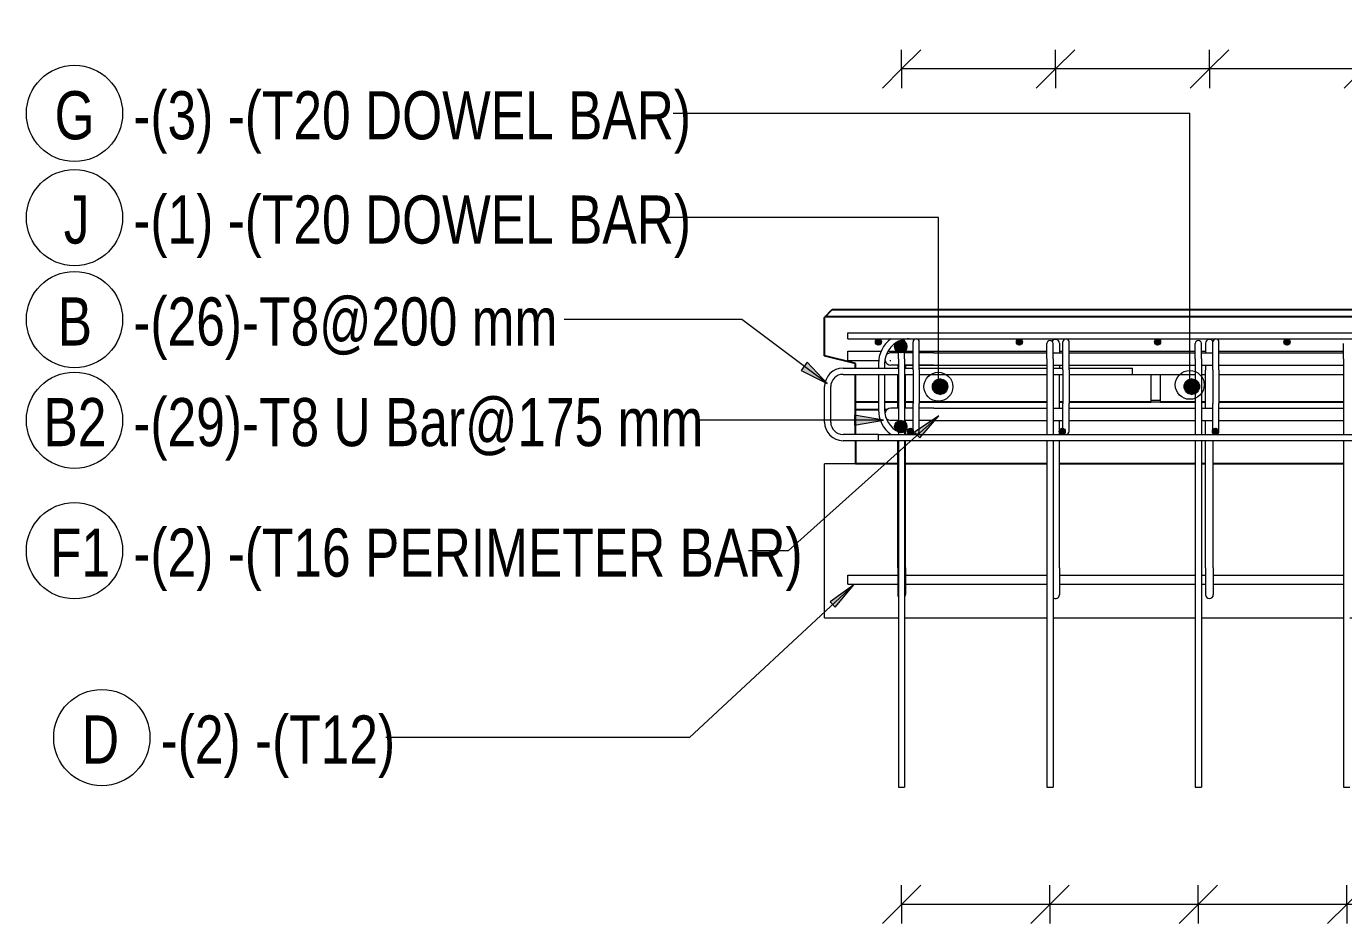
# Model space of a CAD drawing. Header units: millimetres. Extents: x 15401 to 36280, y -2060 to 13564.
# Drawn here: x 27872 to 29583, y 12317 to 13482 of the extents above; entities that cross this region are included whole.
import ezdxf

# ---------------------------------------------------------------- set-up
doc = ezdxf.new("R2010")
doc.units = ezdxf.units.MM
for name, color, linetype, lineweight in [('A-ANNO-DIMS', 211, 'Continuous', 9), ('A-ANNO-DIMS-25', 211, 'Continuous', 9), ('A-GENM', 13, 'Continuous', 18), ('A-WALL', 113, 'Continuous', 25), ('S-BEAM', 12, 'Continuous', 18), ('S-RBAR', 171, 'Continuous', 18), ('S-RBAR-IDEN', 171, 'Continuous', 9)]:
    doc.layers.add(name, color=color, linetype=linetype, lineweight=lineweight)
doc.styles.add('Arial_2', font='arial.ttf', dxfattribs={"height": 59.53125})
doc.styles.add('Nirmala UI Semilight', font='NirmalaS.ttf', dxfattribs={"width": 0.8, "height": 100})
doc.styles.add('Nirmala UI Semilight_1', font='NirmalaS.ttf', dxfattribs={"width": 0.8, "height": 62.5})
doc.dimstyles.new('Arrow_Filled_-_2_5_NI_UI_2', dxfattribs={"dimscale": 304.8, "dimtxt": 65.460247, "dimasz": 0.164042, "dimexe": 0.082021, "dimexo": 0.0625, "dimgap": 0.082021, "dimtad": 1, "dimdec": 4, "dimzin": 0, "dimdsep": 46, "dimtxsty": 'Nirmala UI Semilight', "dimblk1": 'OBLIQUE', "dimblk2": 'OBLIQUE', "dimsah": 1, "dimcen": 0.09, "dimazin": 0, "dimtfac": 1, "dimtdec": 4, "dimtix": 1, "dimtmove": 0, "dimatfit": 3, "dimfxl": 0.082021, "dimfxlon": 1, "dimtvp": 1, "dimtolj": 1, "dimtzin": 0, "dimarcsym": 2})
doc.dimstyles.new('Arrow_Filled_-_2_5_NI_UI_3', dxfattribs={"dimscale": 304.8, "dimtxt": 65.460247, "dimasz": 0.164042, "dimexe": 0.082021, "dimexo": 0.0625, "dimgap": 0.082021, "dimtad": 1, "dimdec": 4, "dimzin": 0, "dimdsep": 46, "dimtxsty": 'Arial_2', "dimblk1": 'OBLIQUE', "dimblk2": 'OBLIQUE', "dimsah": 1, "dimcen": 0.09, "dimazin": 0, "dimtfac": 1, "dimtdec": 4, "dimtix": 1, "dimtmove": 0, "dimatfit": 3, "dimfxl": 0.082021, "dimfxlon": 1, "dimtvp": 1, "dimtolj": 1, "dimtzin": 0, "dimarcsym": 2})

# ---------------------------------------------------------------- blocks, each defined once
blk = doc.blocks.new('M_Rectangular Corbel - M_Rectangular Corbel-1451328-Elevation Top 1')
at = {"layer": 'S-BEAM'}
for p, q in [((18310.1, 12713.8), (18310.1, 12913.8)), ((18350.1, 12913.8), (18310.1, 12913.8)), ((20244.6, 12913.8), (20244.6, 12713.8)), ((18310.1, 12713.8), (18406.1, 12713.8)), ((18414.1, 12713.8), (18598.8, 12713.8)), ((18606.8, 12713.8), (18791.5, 12713.8)), ((18799.5, 12713.8), (18984.2, 12713.8)), ((18992.2, 12713.8), (19177, 12713.8)), ((19185, 12713.8), (19369.7, 12713.8)), ((19377.7, 12713.8), (19562.4, 12713.8)), ((19570.4, 12713.8), (19755.1, 12713.8)), ((19763.1, 12713.8), (19947.8, 12713.8)), ((19955.8, 12713.8), (20140.6, 12713.8)), ((20148.6, 12713.8), (20244.6, 12713.8))]:
    blk.add_line(p, q, dxfattribs=at)
blk = doc.blocks.new('RR spread anchor face based - RR-SA-4_0-180-1726831-Elevation Top 1')
at = {"layer": 'A-GENM'}
for p, q in [((18734.1, 12996.3), (18734.1, 13029.5)), ((18746.1, 13029.5), (18746.1, 12996.3)), ((18734.1, 12993.8), (18734.1, 12996.3)), ((18734.1, 12996.3), (18746.1, 12996.3)), ((18746.1, 12993.8), (18734.1, 12993.8)), ((18746.1, 12996.3), (18746.1, 12993.8))]:
    blk.add_line(p, q, dxfattribs=at)
blk = doc.blocks.new('DIMBLOCK153-Elevation Top 1')
at = {"layer": 'A-ANNO-DIMS-25'}
for p, q in [((29586.5, 12341.7), (29611.5, 12366.7)), ((29586.5, 12341.7), (29586.5, 12366.7)), ((29779.3, 12341.7), (29804.3, 12366.7)), ((29779.3, 12341.7), (29779.3, 12366.7)), ((29586.5, 12341.7), (29561.5, 12316.7)), ((29779.3, 12341.7), (29586.5, 12341.7)), ((29586.5, 12341.7), (29586.5, 12316.7)), ((29779.3, 12341.7), (29754.3, 12316.7)), ((29779.3, 12341.7), (29779.3, 12316.7))]:
    blk.add_line(p, q, dxfattribs=at)
blk = doc.blocks.new('_Oblique')
at = {"color": 0, "linetype": 'ByBlock', "lineweight": -2}
blk.add_line((-0.5, -0.5), (0.5, 0.5), dxfattribs=at)
blk = doc.blocks.new('DIMBLOCK154-Elevation Top 1')
at = {"layer": 'A-ANNO-DIMS-25'}
for p, q in [((29393.8, 12341.7), (29418.8, 12366.7)), ((29393.8, 12341.7), (29393.8, 12366.7)), ((29586.5, 12341.7), (29611.5, 12366.7)), ((29586.5, 12341.7), (29586.5, 12366.7)), ((29393.8, 12341.7), (29368.8, 12316.7)), ((29586.5, 12341.7), (29393.8, 12341.7)), ((29393.8, 12341.7), (29393.8, 12316.7)), ((29586.5, 12341.7), (29561.5, 12316.7)), ((29586.5, 12341.7), (29586.5, 12316.7))]:
    blk.add_line(p, q, dxfattribs=at)
blk = doc.blocks.new('DIMBLOCK155-Elevation Top 1')
at = {"layer": 'A-ANNO-DIMS-25'}
for p, q in [((29201.1, 12341.7), (29226.1, 12366.7)), ((29201.1, 12341.7), (29201.1, 12366.7)), ((29393.8, 12341.7), (29418.8, 12366.7)), ((29393.8, 12341.7), (29393.8, 12366.7)), ((29201.1, 12341.7), (29176.1, 12316.7)), ((29393.8, 12341.7), (29201.1, 12341.7)), ((29201.1, 12341.7), (29201.1, 12316.7)), ((29393.8, 12341.7), (29368.8, 12316.7)), ((29393.8, 12341.7), (29393.8, 12316.7))]:
    blk.add_line(p, q, dxfattribs=at)
blk = doc.blocks.new('DIMBLOCK156-Elevation Top 1')
at = {"layer": 'A-ANNO-DIMS-25'}
for p, q in [((29008.4, 12341.7), (29033.4, 12366.7)), ((29008.4, 12341.7), (29008.4, 12366.7)), ((29201.1, 12341.7), (29226.1, 12366.7)), ((29201.1, 12341.7), (29201.1, 12366.7)), ((29008.4, 12341.7), (28983.4, 12316.7)), ((29201.1, 12341.7), (29008.4, 12341.7)), ((29008.4, 12341.7), (29008.4, 12316.7)), ((29201.1, 12341.7), (29176.1, 12316.7)), ((29201.1, 12341.7), (29201.1, 12316.7))]:
    blk.add_line(p, q, dxfattribs=at)
blk = doc.blocks.new('DIMBLOCK157-Elevation Top 1')
at = {"layer": 'A-ANNO-DIMS-25'}
for p, q in [((29008.4, 12341.7), (29033.4, 12366.7)), ((29008.4, 12341.7), (29008.4, 12366.7)), ((29201.1, 12341.7), (29226.1, 12366.7)), ((29201.1, 12341.7), (29201.1, 12366.7)), ((29393.8, 12341.7), (29418.8, 12366.7)), ((29393.8, 12341.7), (29393.8, 12366.7)), ((29586.5, 12341.7), (29611.5, 12366.7)), ((29586.5, 12341.7), (29586.5, 12366.7)), ((29779.3, 12341.7), (29804.3, 12366.7)), ((29779.3, 12341.7), (29779.3, 12366.7)), ((29972, 12341.7), (29997, 12366.7)), ((29972, 12341.7), (29972, 12366.7)), ((30164.7, 12341.7), (30189.7, 12366.7)), ((30164.7, 12341.7), (30164.7, 12366.7)), ((30357.4, 12341.7), (30382.4, 12366.7)), ((30357.4, 12341.7), (30357.4, 12366.7)), ((30550.2, 12341.7), (30575.2, 12366.7)), ((30550.2, 12341.7), (30550.2, 12366.7)), ((30742.9, 12341.7), (30767.9, 12366.7)), ((30742.9, 12341.7), (30742.9, 12366.7)), ((29008.4, 12341.7), (28983.4, 12316.7)), ((30742.9, 12341.7), (29008.4, 12341.7)), ((29201.1, 12341.7), (29008.4, 12341.7)), ((29008.4, 12341.7), (29008.4, 12316.7)), ((29201.1, 12341.7), (29176.1, 12316.7)), ((29393.8, 12341.7), (29201.1, 12341.7)), ((29201.1, 12341.7), (29201.1, 12316.7)), ((29393.8, 12341.7), (29368.8, 12316.7)), ((29586.5, 12341.7), (29393.8, 12341.7)), ((29393.8, 12341.7), (29393.8, 12316.7)), ((29586.5, 12341.7), (29561.5, 12316.7)), ((29779.3, 12341.7), (29586.5, 12341.7)), ((29586.5, 12341.7), (29586.5, 12316.7)), ((29779.3, 12341.7), (29754.3, 12316.7)), ((29972, 12341.7), (29779.3, 12341.7)), ((29779.3, 12341.7), (29779.3, 12316.7)), ((29972, 12341.7), (29947, 12316.7)), ((30164.7, 12341.7), (29972, 12341.7)), ((29972, 12341.7), (29972, 12316.7)), ((30164.7, 12341.7), (30139.7, 12316.7)), ((30357.4, 12341.7), (30164.7, 12341.7)), ((30164.7, 12341.7), (30164.7, 12316.7)), ((30357.4, 12341.7), (30332.4, 12316.7)), ((30550.2, 12341.7), (30357.4, 12341.7)), ((30357.4, 12341.7), (30357.4, 12316.7)), ((30550.2, 12341.7), (30525.2, 12316.7)), ((30742.9, 12341.7), (30550.2, 12341.7)), ((30550.2, 12341.7), (30550.2, 12316.7)), ((30742.9, 12341.7), (30717.9, 12316.7)), ((30742.9, 12341.7), (30742.9, 12316.7))]:
    blk.add_line(p, q, dxfattribs=at)
blk = doc.blocks.new('_None')
blk = doc.blocks.new('DIMBLOCK164-Elevation Top 1')
at = {"layer": 'A-ANNO-DIMS-25'}
for p, q in [((29408.3, 13426.2), (29433.3, 13451.2)), ((29408.3, 13426.2), (29408.3, 13451.2)), ((29608.2, 13426.2), (29633.2, 13451.2)), ((29608.2, 13426.2), (29608.2, 13451.2)), ((29408.3, 13426.2), (29383.3, 13401.2)), ((29608.2, 13426.2), (29408.3, 13426.2)), ((29408.3, 13426.2), (29408.3, 13401.2)), ((29608.2, 13426.2), (29583.2, 13401.2)), ((29608.2, 13426.2), (29608.2, 13401.2))]:
    blk.add_line(p, q, dxfattribs=at)
blk = doc.blocks.new('DIMBLOCK165-Elevation Top 1')
at = {"layer": 'A-ANNO-DIMS-25'}
for p, q in [((29208.3, 13426.2), (29233.3, 13451.2)), ((29208.3, 13426.2), (29208.3, 13451.2)), ((29408.3, 13426.2), (29433.3, 13451.2)), ((29408.3, 13426.2), (29408.3, 13451.2)), ((29208.3, 13426.2), (29183.3, 13401.2)), ((29408.3, 13426.2), (29208.3, 13426.2)), ((29208.3, 13426.2), (29208.3, 13401.2)), ((29408.3, 13426.2), (29383.3, 13401.2)), ((29408.3, 13426.2), (29408.3, 13401.2))]:
    blk.add_line(p, q, dxfattribs=at)
blk = doc.blocks.new('DIMBLOCK166-Elevation Top 1')
at = {"layer": 'A-ANNO-DIMS-25'}
for p, q in [((29008.4, 13426.2), (29033.4, 13451.2)), ((29008.4, 13426.2), (29008.4, 13451.2)), ((29208.3, 13426.2), (29233.3, 13451.2)), ((29208.3, 13426.2), (29208.3, 13451.2)), ((29008.4, 13426.2), (28983.4, 13401.2)), ((29208.3, 13426.2), (29008.4, 13426.2)), ((29008.4, 13426.2), (29008.4, 13401.2)), ((29208.3, 13426.2), (29183.3, 13401.2)), ((29208.3, 13426.2), (29208.3, 13401.2))]:
    blk.add_line(p, q, dxfattribs=at)
blk = doc.blocks.new('DIMBLOCK167-Elevation Top 1')
at = {"layer": 'A-ANNO-DIMS-25'}
for p, q in [((29008.4, 13426.2), (29033.4, 13451.2)), ((29008.4, 13426.2), (29008.4, 13451.2)), ((29208.3, 13426.2), (29233.3, 13451.2)), ((29208.3, 13426.2), (29208.3, 13451.2)), ((29408.3, 13426.2), (29433.3, 13451.2)), ((29408.3, 13426.2), (29408.3, 13451.2)), ((29608.2, 13426.2), (29633.2, 13451.2)), ((29608.2, 13426.2), (29608.2, 13451.2)), ((29808.2, 13426.2), (29833.2, 13451.2)), ((29808.2, 13426.2), (29808.2, 13451.2)), ((30008.1, 13426.2), (30033.1, 13451.2)), ((30008.1, 13426.2), (30008.1, 13451.2)), ((30208, 13426.2), (30233, 13451.2)), ((30208, 13426.2), (30208, 13451.2)), ((30408, 13426.2), (30433, 13451.2)), ((30408, 13426.2), (30408, 13451.2)), ((30607.9, 13426.2), (30632.9, 13451.2)), ((30607.9, 13426.2), (30607.9, 13451.2)), ((30807.9, 13426.2), (30832.9, 13451.2)), ((30807.9, 13426.2), (30807.9, 13451.2)), ((29008.4, 13426.2), (28983.4, 13401.2)), ((30807.9, 13426.2), (29008.4, 13426.2)), ((29208.3, 13426.2), (29008.4, 13426.2)), ((29008.4, 13426.2), (29008.4, 13401.2)), ((29208.3, 13426.2), (29183.3, 13401.2)), ((29408.3, 13426.2), (29208.3, 13426.2)), ((29208.3, 13426.2), (29208.3, 13401.2)), ((29408.3, 13426.2), (29383.3, 13401.2)), ((29608.2, 13426.2), (29408.3, 13426.2)), ((29408.3, 13426.2), (29408.3, 13401.2)), ((29608.2, 13426.2), (29583.2, 13401.2)), ((29808.2, 13426.2), (29608.2, 13426.2)), ((29608.2, 13426.2), (29608.2, 13401.2)), ((29808.2, 13426.2), (29783.2, 13401.2)), ((30008.1, 13426.2), (29808.2, 13426.2)), ((29808.2, 13426.2), (29808.2, 13401.2)), ((30008.1, 13426.2), (29983.1, 13401.2)), ((30208, 13426.2), (30008.1, 13426.2)), ((30008.1, 13426.2), (30008.1, 13401.2)), ((30208, 13426.2), (30183, 13401.2)), ((30408, 13426.2), (30208, 13426.2)), ((30208, 13426.2), (30208, 13401.2)), ((30408, 13426.2), (30383, 13401.2)), ((30607.9, 13426.2), (30408, 13426.2)), ((30408, 13426.2), (30408, 13401.2)), ((30607.9, 13426.2), (30582.9, 13401.2)), ((30807.9, 13426.2), (30607.9, 13426.2)), ((30607.9, 13426.2), (30607.9, 13401.2)), ((30807.9, 13426.2), (30782.9, 13401.2)), ((30807.9, 13426.2), (30807.9, 13401.2))]:
    blk.add_line(p, q, dxfattribs=at)
blk = doc.blocks.new('M_Rebar Tag_rfa MARK - ARROW-794226-Elevation Top 1')
at = {"layer": 'S-RBAR-IDEN'}
blk.add_circle((20403.3, 12341.7), 62.5, dxfattribs=at)
blk = doc.blocks.new('M_Rebar Tag_rfa Dimension - ARROW-793927-Elevation Top 1')
at = {"layer": 'S-RBAR-IDEN'}
blk.add_circle((17335.9, 12970.2), 62.5, dxfattribs=at)
blk = doc.blocks.new('M_Rebar Tag_rfa MARK - DOT 1_5-794230-Elevation Top 1')
at = {"layer": 'S-RBAR-IDEN'}
blk.add_circle((17335.9, 13233.2), 62.5, dxfattribs=at)

msp = doc.modelspace()

# ---------------------------------------------------------------- hatches: boundary and pattern name
at = {"layer": 'S-RBAR'}
h = msp.add_hatch(color=256, dxfattribs=at)
edge = h.paths.add_edge_path()
edge.add_arc((28978.37859, 13071.80383), 4, 0, 360)
for points in [[(28977.14252, 13067.9996), (28981.61466, 13069.45269), (28981.61466, 13074.15497), (28977.14252, 13075.60806), (28974.37859, 13071.80383)], [(29010.85385, 13058.59608), (29015.1822, 13064.02366), (29013.63743, 13070.79175), (29007.38278, 13073.80383), (29001.12813, 13070.79175), (28999.58335, 13064.02366), (29003.91171, 13058.59608)], [(29160.26374, 13067.9996), (29164.73588, 13069.45269), (29164.73588, 13074.15497), (29160.26374, 13075.60806), (29157.49981, 13071.80383)], [(29339.63496, 13067.9996), (29344.1071, 13069.45269), (29344.1071, 13074.15497), (29339.63496, 13075.60806), (29336.87103, 13071.80383)], [(29507.75618, 13067.9996), (29512.22832, 13069.45269), (29512.22832, 13074.15497), (29507.75618, 13075.60806), (29504.99225, 13071.80383)], [(29058.37655, 13003.80383), (29065.44761, 13006.73276), (29068.37655, 13013.80383), (29065.44761, 13020.8749), (29058.37655, 13023.80383), (29051.30548, 13020.8749), (29048.37655, 13013.80383), (29051.30548, 13006.73276)], [(29385.37655, 13003.80383), (29392.44761, 13006.73276), (29395.37655, 13013.80383), (29392.44761, 13020.8749), (29385.37655, 13023.80383), (29378.30548, 13020.8749), (29375.37655, 13013.80383), (29378.30548, 13006.73276)], [(29003.91171, 12954.84596), (29010.85385, 12954.84596), (29015.1822, 12960.27354), (29013.63743, 12967.04163), (29007.38278, 12970.05371), (29001.12813, 12967.04163), (28999.58335, 12960.27354), (29002.67648, 12956.39488)], [(29020.86646, 12951.9996), (29023.63039, 12955.80383), (29020.86646, 12959.60806), (29016.39432, 12958.15497), (29016.39432, 12953.45269)], [(29218.2814, 12951.9996), (29221.04533, 12955.80383), (29218.2814, 12959.60806), (29213.80927, 12958.15497), (29213.80927, 12953.45269)], [(29417.25885, 12951.9996), (29420.02278, 12955.80383), (29417.25885, 12959.60806), (29412.78671, 12958.15497), (29412.78671, 12953.45269)]]:
    msp.add_hatch(color=256, dxfattribs=at).paths.add_polyline_path(points)
h = msp.add_hatch(color=256, dxfattribs=at)
edge = h.paths.add_edge_path()
edge.add_arc((29007.38278, 13065.80383), 8, 0, 360)
h = msp.add_hatch(color=256, dxfattribs=at)
edge = h.paths.add_edge_path()
edge.add_arc((29161.49981, 13071.80383), 4, 0, 360)
h = msp.add_hatch(color=256, dxfattribs=at)
edge = h.paths.add_edge_path()
edge.add_arc((29340.87103, 13071.80383), 4, 0, 360)
h = msp.add_hatch(color=256, dxfattribs=at)
edge = h.paths.add_edge_path()
edge.add_arc((29508.99225, 13071.80383), 4, 0, 360)
h = msp.add_hatch(color=256, dxfattribs=at)
edge = h.paths.add_edge_path()
edge.add_arc((29058.37655, 13013.80383), 10, 0, 360)
h = msp.add_hatch(color=256, dxfattribs=at)
edge = h.paths.add_edge_path()
edge.add_arc((29385.37655, 13013.80383), 10, 0, 360)
h = msp.add_hatch(color=256, dxfattribs=at)
edge = h.paths.add_edge_path()
edge.add_arc((29007.38278, 12962.05371), 8, 0, 360)
h = msp.add_hatch(color=256, dxfattribs=at)
edge = h.paths.add_edge_path()
edge.add_arc((29019.63039, 12955.80383), 4, 0, 360)
h = msp.add_hatch(color=256, dxfattribs=at)
edge = h.paths.add_edge_path()
edge.add_arc((29217.04533, 12955.80383), 4, 0, 360)
h = msp.add_hatch(color=256, dxfattribs=at)
edge = h.paths.add_edge_path()
edge.add_arc((29416.02278, 12955.80383), 4, 0, 360)
at = {"layer": 'S-RBAR-IDEN'}
for points in [[(28911.85719, 13017.74007), (28885.83601, 13045.54061), (28877.89693, 13034.96426)], [(28984.77297, 12970.23394), (28947.27297, 12976.8462), (28947.27297, 12963.62168)], [(29056.57723, 12976.03942), (29025.34936, 12954.69829), (29031.93691, 12947.34311)], [(28946.26702, 12756.49962), (28915.44041, 12734.58287), (28922.16327, 12727.35115)]]:
    msp.add_hatch(color=256, dxfattribs=at).paths.add_polyline_path(points)

# ---------------------------------------------------------------- linework, layer by layer
at = {"layer": 'A-WALL'}
for p, q in [((28908.37655, 13103.80125), (28918.37913, 13113.80383)), ((28918.37913, 13113.80383), (31052.87396, 13113.80383)), ((28908.37655, 13053.80434), (28908.37655, 13103.80125)), ((31062.42407, 13104.25373), (28908.82903, 13104.25373)), ((28948.37859, 13043.80383), (28908.37655, 13053.80434)), ((28948.37859, 13037.80383), (28948.37859, 13043.80383)), ((28948.37859, 12951.67529), (28948.37859, 13029.80383)), ((28978.37859, 12993.79178), (28948.37859, 12993.79178)), ((29003.38436, 12993.79178), (28986.37859, 12993.79178)), ((29023.34242, 12993.79178), (29013.38436, 12993.79178)), ((29197.09877, 12993.79178), (29031.34242, 12993.79178)), ((29217.94977, 12993.79178), (29213.32794, 12993.79178)), ((29332.37655, 12993.79178), (29225.94977, 12993.79178)), ((29389.82099, 12993.79178), (29344.37655, 12993.79178)), ((29403.27151, 12993.79178), (29397.82099, 12993.79178)), ((29582.54321, 12993.79178), (29420.55712, 12993.79178)), ((28978.37859, 12983.79178), (28948.37859, 12983.79178)), ((28989.24665, 12983.79178), (28986.37859, 12983.79178)), ((28948.37859, 12943.67529), (28948.37859, 12913.80383)), ((29003.38436, 12913.80383), (28948.37859, 12913.80383)), ((29197.09877, 12913.80383), (29013.38436, 12913.80383)), ((29389.82099, 12913.80383), (29213.32794, 12913.80383)), ((29403.27151, 12913.80383), (29397.82099, 12913.80383)), ((29582.54321, 12913.80383), (29413.27151, 12913.80383))]:
    msp.add_line(p, q, dxfattribs=at)
at = {"layer": 'S-RBAR'}
for p, q in [((28938.37859, 13083.80383), (31033.81032, 13083.80383)), ((28938.37859, 13075.80383), (28938.37859, 13083.80383)), ((28938.37859, 13075.80383), (31033.81032, 13075.80383)), ((28977.14252, 13075.60806), (28974.37859, 13071.80383)), ((28974.37859, 13071.80383), (28977.14252, 13067.9996)), ((28981.61466, 13074.15497), (28977.14252, 13075.60806)), ((28981.61466, 13069.45269), (28981.61466, 13074.15497)), ((29007.38278, 13073.80383), (29001.12813, 13070.79175)), ((29013.63743, 13070.79175), (29007.38278, 13073.80383)), ((29023.34242, 13035.80383), (29023.34242, 13071.80383)), ((29031.34242, 13035.80383), (29031.34242, 13071.80383)), ((29160.26374, 13075.60806), (29157.49981, 13071.80383)), ((29157.49981, 13071.80383), (29160.26374, 13067.9996)), ((29164.73588, 13074.15497), (29160.26374, 13075.60806)), ((29164.73588, 13069.45269), (29164.73588, 13074.15497)), ((29217.94977, 13035.80383), (29217.94977, 13071.80383)), ((29225.94977, 13035.80383), (29225.94977, 13071.80383)), ((29339.63496, 13075.60806), (29336.87103, 13071.80383)), ((29336.87103, 13071.80383), (29339.63496, 13067.9996)), ((29344.1071, 13074.15497), (29339.63496, 13075.60806)), ((29344.1071, 13069.45269), (29344.1071, 13074.15497)), ((29412.55712, 13035.80383), (29412.55712, 13071.80383)), ((29420.55712, 13035.80383), (29420.55712, 13071.80383)), ((29507.75618, 13075.60806), (29504.99225, 13071.80383)), ((29504.99225, 13071.80383), (29507.75618, 13067.9996)), ((29512.22832, 13074.15497), (29507.75618, 13075.60806)), ((29512.22832, 13069.45269), (29512.22832, 13074.15497)), ((28938.37859, 13059.80383), (28982.08072, 13059.80383)), ((28938.37859, 13047.80383), (28938.37859, 13059.80383)), ((28977.14252, 13067.9996), (28981.61466, 13069.45269)), ((28990.66578, 13059.80383), (29003.38436, 13059.80383)), ((29004.33092, 13057.75352), (28994.62797, 13057.75352)), ((29001.12813, 13070.79175), (28999.58335, 13064.02366)), ((28999.58335, 13064.02366), (29003.91171, 13058.59608)), ((29003.38436, 13070.21367), (29003.38436, 13057.9114)), ((29003.91171, 13058.59608), (29010.85385, 13058.59608)), ((29004.37655, 13049.80383), (29004.37655, 13069.80383)), ((29010.85385, 13058.59608), (29015.1822, 13064.02366)), ((29023.21834, 13057.75352), (29012.27502, 13057.75352)), ((29012.37655, 13049.80383), (29012.37655, 13069.80383)), ((29013.38436, 13070.21367), (29013.38436, 13057.9114)), ((29013.38436, 13059.80383), (29023.34242, 13059.80383)), ((29015.1822, 13064.02366), (29013.63743, 13070.79175)), ((29050.12797, 13057.75352), (29031.28335, 13057.75352)), ((29031.34242, 13059.80383), (29197.09877, 13059.80383)), ((29050.12797, 13057.75352), (29197.09877, 13057.75352)), ((29160.26374, 13067.9996), (29164.73588, 13069.45269)), ((29197.09877, 13049.80383), (29197.09877, 13069.80383)), ((29205.09877, 13049.80383), (29205.09877, 13069.80383)), ((29205.09877, 13057.75352), (29217.94977, 13057.75352)), ((29213.32794, 13070.21367), (29213.32794, 13057.9114)), ((29213.32794, 13059.80383), (29217.94977, 13059.80383)), ((29225.94977, 13059.80383), (29389.82099, 13059.80383)), ((29225.94977, 13057.75352), (29389.82099, 13057.75352)), ((29339.63496, 13067.9996), (29344.1071, 13069.45269)), ((29389.82099, 13049.80383), (29389.82099, 13069.80383)), ((29397.82099, 13049.80383), (29397.82099, 13069.80383)), ((29397.82099, 13059.80383), (29403.27151, 13059.80383)), ((29397.82099, 13057.75352), (29412.55712, 13057.75352)), ((29403.27151, 13070.21367), (29403.27151, 13057.9114)), ((29420.55712, 13059.80383), (29582.54321, 13059.80383)), ((29420.55712, 13057.75352), (29582.54321, 13057.75352)), ((29507.75618, 13067.9996), (29512.22832, 13069.45269)), ((29582.54321, 13049.80383), (29582.54321, 13069.80383)), ((28932.37655, 13037.80383), (29004.37655, 13037.80383)), ((28938.37859, 13047.80383), (28978.9052, 13047.80383)), ((28978.37859, 13043.80383), (28978.37859, 13037.80383)), ((28986.37859, 13043.80383), (28986.37859, 13037.80383)), ((28993.31807, 13047.80383), (28994.62797, 13047.80383)), ((29004.33092, 13041.75352), (28994.62797, 13041.75352)), ((29003.38436, 13041.78951), (29003.38436, 13037.83121)), ((29004.37655, 13049.80383), (29004.37655, 12951.80383)), ((29023.21834, 13041.75352), (29012.27502, 13041.75352)), ((29012.37655, 13049.80383), (29012.37655, 12951.80383)), ((29012.37655, 13037.80383), (29023.34242, 13037.80383)), ((29013.38436, 13041.78951), (29013.38436, 13037.83121)), ((29013.38436, 13041.51962), (29023.34242, 13041.51962)), ((29013.38436, 13041.51962), (29023.34242, 13041.51962)), ((29050.12797, 13041.75352), (29031.28335, 13041.75352)), ((29031.34242, 13041.51962), (29197.09877, 13041.51962)), ((29031.34242, 13041.51962), (29197.09877, 13041.51962)), ((29031.34242, 13037.80383), (29197.09877, 13037.80383)), ((29050.12797, 13041.75352), (29197.09877, 13041.75352)), ((29197.09877, 13049.80383), (29197.09877, 12951.80383)), ((29205.09877, 13049.80383), (29205.09877, 12951.80383)), ((29205.09877, 13041.75352), (29217.94977, 13041.75352)), ((29205.09877, 13037.80383), (29217.94977, 13037.80383)), ((29213.32794, 13041.78951), (29213.32794, 13037.83121)), ((29213.32794, 13041.51962), (29217.94977, 13041.51962)), ((29213.32794, 13041.51962), (29217.94977, 13041.51962)), ((29225.94977, 13041.75352), (29389.82099, 13041.75352)), ((29225.94977, 13041.51962), (29389.82099, 13041.51962)), ((29225.94977, 13041.51962), (29389.82099, 13041.51962)), ((29225.94977, 13037.80383), (29308.37655, 13037.80383)), ((29308.37655, 13029.80383), (29308.37655, 13037.80383)), ((29389.82099, 13049.80383), (29389.82099, 12951.80383)), ((29397.82099, 13049.80383), (29397.82099, 12951.80383)), ((29397.82099, 13041.75352), (29412.55712, 13041.75352)), ((29397.82099, 13041.51962), (29403.27151, 13041.51962)), ((29397.82099, 13041.51962), (29403.27151, 13041.51962)), ((29403.27151, 13041.78951), (29403.27151, 13035.21367)), ((29420.55712, 13041.75352), (29582.54321, 13041.75352)), ((29420.55712, 13041.51962), (29582.54321, 13041.51962)), ((29420.55712, 13041.51962), (29582.54321, 13041.51962)), ((29582.54321, 13049.80383), (29582.54321, 12951.80383)), ((28932.37655, 13029.80383), (29004.37655, 13029.80383)), ((28978.37859, 13029.80383), (28978.37859, 12983.80383)), ((28986.37859, 13029.80383), (28986.37859, 12983.80383)), ((29003.38436, 12985.9235), (29003.38436, 13029.80383)), ((29012.37655, 13029.80383), (29023.34242, 13029.80383)), ((29013.38436, 12985.9235), (29013.38436, 13029.80383)), ((29013.38436, 13029.51962), (29023.34242, 13029.51962)), ((29013.38436, 13029.51962), (29023.34242, 13029.51962)), ((29023.34242, 13035.80383), (29023.34242, 12991.80383)), ((29031.34242, 13035.80383), (29031.34242, 12991.80383)), ((29031.34242, 13029.80383), (29197.09877, 13029.80383)), ((29031.34242, 13029.51962), (29197.09877, 13029.51962)), ((29031.34242, 13029.51962), (29197.09877, 13029.51962)), ((29051.30548, 13020.8749), (29048.37655, 13013.80383)), ((29058.37655, 13023.80383), (29051.30548, 13020.8749)), ((29065.44761, 13020.8749), (29058.37655, 13023.80383)), ((29068.37655, 13013.80383), (29065.44761, 13020.8749)), ((29205.09877, 13029.80383), (29217.94977, 13029.80383)), ((29213.32794, 12985.9235), (29213.32794, 13029.80383)), ((29213.32794, 13029.51962), (29217.94977, 13029.51962)), ((29213.32794, 13029.51962), (29217.94977, 13029.51962)), ((29217.94977, 13035.80383), (29217.94977, 12991.80383)), ((29225.94977, 13035.80383), (29225.94977, 12991.80383)), ((29225.94977, 13029.80383), (29308.37655, 13029.80383)), ((29225.94977, 13029.51962), (29389.82099, 13029.51962)), ((29225.94977, 13029.51962), (29389.82099, 13029.51962)), ((29378.30548, 13020.8749), (29375.37655, 13013.80383)), ((29385.37655, 13023.80383), (29378.30548, 13020.8749)), ((29392.44761, 13020.8749), (29385.37655, 13023.80383)), ((29395.37655, 13013.80383), (29392.44761, 13020.8749)), ((29397.82099, 13029.51962), (29403.27151, 13029.51962)), ((29397.82099, 13029.51962), (29403.27151, 13029.51962)), ((29403.27151, 12985.9235), (29403.27151, 13035.21367)), ((29412.55712, 13035.80383), (29412.55712, 12991.80383)), ((29420.55712, 13035.80383), (29420.55712, 12991.80383)), ((29420.55712, 13029.51962), (29582.54321, 13029.51962)), ((29420.55712, 13029.51962), (29582.54321, 13029.51962)), ((28908.37655, 12967.67529), (28908.37655, 13013.80383)), ((28916.37655, 12967.67529), (28916.37655, 13013.80383)), ((29048.37655, 13013.80383), (29051.30548, 13006.73276)), ((29051.30548, 13006.73276), (29058.37655, 13003.80383)), ((29058.37655, 13003.80383), (29065.44761, 13006.73276)), ((29065.44761, 13006.73276), (29068.37655, 13013.80383)), ((29375.37655, 13013.80383), (29378.30548, 13006.73276)), ((29378.30548, 13006.73276), (29385.37655, 13003.80383)), ((29385.37655, 13003.80383), (29392.44761, 13006.73276)), ((29392.44761, 13006.73276), (29395.37655, 13013.80383)), ((29004.33092, 12985.9235), (28994.62797, 12985.9235)), ((29023.21834, 12985.9235), (29012.27502, 12985.9235)), ((29023.34242, 12955.80383), (29023.34242, 12991.80383)), ((29050.12797, 12985.9235), (29031.28335, 12985.9235)), ((29031.34242, 12955.80383), (29031.34242, 12991.80383)), ((29050.12797, 12985.9235), (29197.09877, 12985.9235)), ((29205.09877, 12985.9235), (29217.94977, 12985.9235)), ((29217.94977, 12955.80383), (29217.94977, 12991.80383)), ((29225.94977, 12955.80383), (29225.94977, 12991.80383)), ((29225.94977, 12985.9235), (29389.82099, 12985.9235)), ((29397.82099, 12985.9235), (29412.55712, 12985.9235)), ((29412.55712, 12955.80383), (29412.55712, 12991.80383)), ((29420.55712, 12955.80383), (29420.55712, 12991.80383)), ((29420.55712, 12985.9235), (29582.54321, 12985.9235)), ((29004.33092, 12969.9235), (28994.62797, 12969.9235)), ((29007.38278, 12970.05371), (29001.12813, 12967.04163)), ((29003.38436, 12955.67441), (29003.38436, 12969.9235)), ((29013.63743, 12967.04163), (29007.38278, 12970.05371)), ((29023.21834, 12969.9235), (29012.27502, 12969.9235)), ((29013.38436, 12952.46133), (29013.38436, 12969.9235)), ((29050.12797, 12969.9235), (29031.28335, 12969.9235)), ((29050.12797, 12969.9235), (29197.09877, 12969.9235)), ((29205.09877, 12969.9235), (29217.94977, 12969.9235)), ((29213.32794, 12951.80383), (29213.32794, 12969.9235)), ((29225.94977, 12969.9235), (29389.82099, 12969.9235)), ((29397.82099, 12969.9235), (29412.55712, 12969.9235)), ((29403.27151, 12951.80383), (29403.27151, 12969.9235)), ((29420.55712, 12969.9235), (29582.54321, 12969.9235)), ((28978.37859, 12951.67529), (28932.37655, 12951.67529)), ((28978.37859, 12951.80383), (31032.87655, 12951.80383)), ((28978.37859, 12943.80383), (28978.37859, 12951.80383)), ((29001.12813, 12967.04163), (28999.58335, 12960.27354)), ((28999.58335, 12960.27354), (29002.67648, 12956.39488)), ((29002.67648, 12956.39488), (29003.91171, 12954.84596)), ((29003.91171, 12954.84596), (29010.85385, 12954.84596)), ((29010.85385, 12954.84596), (29015.1822, 12960.27354)), ((29015.1822, 12960.27354), (29013.63743, 12967.04163)), ((29020.86646, 12959.60806), (29016.39432, 12958.15497)), ((29016.39432, 12958.15497), (29016.39432, 12953.45269)), ((29016.39432, 12953.45269), (29020.86646, 12951.9996)), ((29023.63039, 12955.80383), (29020.86646, 12959.60806)), ((29020.86646, 12951.9996), (29023.63039, 12955.80383)), ((29218.2814, 12959.60806), (29213.80927, 12958.15497)), ((29213.80927, 12958.15497), (29213.80927, 12953.45269)), ((29213.80927, 12953.45269), (29218.2814, 12951.9996)), ((29221.04533, 12955.80383), (29218.2814, 12959.60806)), ((29218.2814, 12951.9996), (29221.04533, 12955.80383)), ((29417.25885, 12959.60806), (29412.78671, 12958.15497)), ((29412.78671, 12958.15497), (29412.78671, 12953.45269)), ((29412.78671, 12953.45269), (29417.25885, 12951.9996)), ((29413.27151, 12954.84466), (29413.27151, 12955.80383)), ((29413.27151, 12951.80383), (29413.27151, 12953.66687)), ((29420.02278, 12955.80383), (29417.25885, 12959.60806)), ((29417.25885, 12951.9996), (29420.02278, 12955.80383)), ((29004.37655, 12943.67529), (28932.37655, 12943.67529)), ((28978.37859, 12943.80383), (31032.87655, 12943.80383)), ((29003.38436, 12778.80383), (29003.38436, 12943.67529)), ((29004.37655, 12943.80383), (29004.37655, 12493.80383)), ((29012.37655, 12943.80383), (29012.37655, 12493.80383)), ((29197.09877, 12943.67529), (29012.37655, 12943.67529)), ((29013.38436, 12778.80383), (29013.38436, 12943.67529)), ((29197.09877, 12943.80383), (29197.09877, 12493.80383)), ((29205.09877, 12943.80383), (29205.09877, 12493.80383)), ((29308.37655, 12943.67529), (29205.09877, 12943.67529)), ((29213.32794, 12778.80383), (29213.32794, 12943.67529)), ((29389.82099, 12943.80383), (29389.82099, 12493.80383)), ((29397.82099, 12943.80383), (29397.82099, 12493.80383)), ((29403.27151, 12778.80383), (29403.27151, 12943.80383)), ((29413.27151, 12778.80383), (29413.27151, 12943.80383)), ((29582.54321, 12943.80383), (29582.54321, 12493.80383)), ((28938.37859, 12769.1959), (29003.38436, 12769.1959)), ((28938.37859, 12757.1959), (28938.37859, 12769.1959)), ((29003.38436, 12778.80383), (29003.38436, 12743.80383)), ((29013.38436, 12778.80383), (29013.38436, 12743.80383)), ((29013.38436, 12769.1959), (29197.09877, 12769.1959)), ((29213.32794, 12778.80383), (29213.32794, 12743.80383)), ((29213.32794, 12769.1959), (29389.82099, 12769.1959)), ((29397.82099, 12769.1959), (29403.27151, 12769.1959)), ((29403.27151, 12778.80383), (29403.27151, 12743.80383)), ((29413.27151, 12778.80383), (29413.27151, 12743.80383)), ((29413.27151, 12769.1959), (29582.54321, 12769.1959)), ((28938.37859, 12757.1959), (29003.38436, 12757.1959)), ((29013.38436, 12757.1959), (29197.09877, 12757.1959)), ((29213.32794, 12757.1959), (29389.82099, 12757.1959)), ((29397.82099, 12757.1959), (29403.27151, 12757.1959)), ((29413.27151, 12757.1959), (29582.54321, 12757.1959)), ((29004.37655, 12493.80383), (29012.37655, 12493.80383)), ((29197.09877, 12493.80383), (29205.09877, 12493.80383)), ((29389.82099, 12493.80383), (29397.82099, 12493.80383)), ((29582.54321, 12493.80383), (29590.54321, 12493.80383))]:
    msp.add_line(p, q, dxfattribs=at)
for centre, radius in [((28978.37859, 13071.80383), 4), ((29007.38278, 13065.80383), 8), ((29161.49981, 13071.80383), 4), ((29340.87103, 13071.80383), 4), ((29508.99225, 13071.80383), 4), ((29058.37655, 13013.80383), 10), ((29385.37655, 13013.80383), 10), ((29007.38278, 12962.05371), 8), ((29019.63039, 12955.80383), 4), ((29217.04533, 12955.80383), 4), ((29416.02278, 12955.80383), 4)]:
    msp.add_circle(centre, radius, dxfattribs=at)
for centre, radius, start, end in [((29018.37859, 13043.80383), 40, 126.58448442, 180), ((29018.37859, 13043.80383), 32, 112.54585357, 180), ((29008.38436, 13070.21367), 5, 157.55176487, 180), ((29008.37655, 13069.80383), 4, 0, 180), ((29018.37859, 13043.80383), 32, 90, 109.6993486), ((29008.38436, 13070.21367), 5, 0, 66.23009183), ((29027.34242, 13071.80383), 4, 0, 180), ((29201.09877, 13069.80383), 4, 0, 180), ((29208.32794, 13070.21367), 5, 0, 150), ((29221.94977, 13071.80383), 4, 0, 180), ((29393.82099, 13069.80383), 4, 0, 180), ((29408.27151, 13070.21367), 5, 18.68273279, 180), ((29416.55712, 13071.80383), 4, 0, 180), ((28994.62797, 13049.75352), 8, 90, 138.20903519), ((28932.37655, 13013.80383), 24, 90, 180), ((28994.62797, 13049.75352), 8, 195, 270), ((28932.37655, 13013.80383), 16, 90, 180), ((28994.62797, 12977.9235), 8, 90, 165), ((29018.37859, 12983.80383), 40, 180, 233.76799874), ((29018.37859, 12983.80383), 32, 180, 243.88315218), ((28994.62797, 12977.9235), 8, 221.05435716, 270), ((28932.37655, 12967.67529), 24, 180, 270), ((28932.37655, 12967.67529), 16, 180, 270), ((29018.37859, 12983.80383), 32, 259.12963438, 270), ((29027.34242, 12955.80383), 4, 180, 0), ((29221.94977, 12955.80383), 4, 180, 0), ((29416.55712, 12955.80383), 4, 180, 0), ((29008.38436, 12743.80383), 5, 180, 216.08452012), ((29008.38436, 12743.80383), 5, 323.62051759, 0), ((29008.38436, 12743.80383), 5, 345, 0), ((29208.32794, 12743.80383), 5, 229.43781566, 0), ((29208.32794, 12743.80383), 5, 345, 0), ((29408.27151, 12743.80383), 5, 180, 0), ((29408.27151, 12743.80383), 5, 345, 0)]:
    msp.add_arc(centre, radius, start, end, dxfattribs=at)
at = {"layer": 'S-RBAR-IDEN'}
for p, q in [((29382.67595, 13368.59981), (28711.75003, 13368.59981)), ((29382.67595, 13016.10766), (29382.67595, 13368.59981)), ((29056.17249, 13233.21943), (28701.15003, 13233.21943)), ((29056.17249, 13013.75451), (29056.17249, 13233.21943)), ((28801.04658, 13100.91944), (28570.15003, 13100.91944)), ((28911.85719, 13017.74007), (28801.04658, 13100.91944)), ((28885.83601, 13045.54061), (28877.89693, 13034.96426)), ((28911.85719, 13017.74007), (28885.83601, 13045.54061)), ((28877.89693, 13034.96426), (28911.85719, 13017.74007)), ((28984.77297, 12970.23394), (28743.55003, 12970.23394)), ((29056.57723, 12976.03942), (28860.94309, 12800.82284)), ((28984.77297, 12970.23394), (28947.27297, 12976.8462)), ((28947.27297, 12976.8462), (28947.27297, 12963.62168)), ((28947.27297, 12963.62168), (28984.77297, 12970.23394)), ((29056.57723, 12976.03942), (29025.34936, 12954.69829)), ((29031.93691, 12947.34311), (29056.57723, 12976.03942)), ((29025.34936, 12954.69829), (29031.93691, 12947.34311)), ((28860.94309, 12800.82284), (28809.55003, 12800.82284)), ((28946.26702, 12756.49962), (28732.93321, 12558.17691)), ((28946.26702, 12756.49962), (28915.44041, 12734.58287)), ((28922.16327, 12727.35115), (28946.26702, 12756.49962)), ((28915.44041, 12734.58287), (28922.16327, 12727.35115)), ((28732.93321, 12558.17691), (28338.4374, 12558.17691))]:
    msp.add_line(p, q, dxfattribs=at)
for centre in [(29056.17249, 13013.75451), (29382.67595, 13016.10766)]:
    msp.add_circle(centre, 18.75, dxfattribs=at)

# ---------------------------------------------------------------- block references
at = {"layer": 'A-GENM'}
msp.add_blockref('RR spread anchor face based - RR-SA-4_0-180-1726831-Elevation Top 1', (10598.30705, 0), dxfattribs=at)
at = {"layer": 'S-BEAM'}
msp.add_blockref('M_Rectangular Corbel - M_Rectangular Corbel-1451328-Elevation Top 1', (10598.30705, 0), dxfattribs=at)
at = {"layer": 'S-RBAR-IDEN'}
for name, p in [('M_Rebar Tag_rfa MARK - DOT 1_5-794230-Elevation Top 1', (10598.30705, 135.38038)), ('M_Rebar Tag_rfa MARK - DOT 1_5-794230-Elevation Top 1', (10598.30705, 0)), ('M_Rebar Tag_rfa Dimension - ARROW-793927-Elevation Top 1', (10598.30705, 130.6855)), ('M_Rebar Tag_rfa Dimension - ARROW-793927-Elevation Top 1', (10598.30705, 0)), ('M_Rebar Tag_rfa MARK - ARROW-794226-Elevation Top 1', (7530.87048, 459.1546)), ('M_Rebar Tag_rfa MARK - ARROW-794226-Elevation Top 1', (7566.35785, 216.50867))]:
    msp.add_blockref(name, p, dxfattribs=at)

# ---------------------------------------------------------------- texts
at = {"layer": 'S-RBAR-IDEN', "char_height": 62.5, "attachment_point": 1, "style": 'Nirmala UI Semilight_1'}
for s, insert, width in [('G', (27908.38721, 13397.401), 57.7215), ('-(3) -(T20 DOWEL BAR)', (28010.55003, 13397.401), 848.185375), ('J', (27920.28721, 13262.02062), 28.86075), ('-(1) -(T20 DOWEL BAR)', (28010.55003, 13262.02062), 835.358375), ('B', (27912.38721, 13129.72063), 48.10125), ('-(26)-T8@200 mm', (28010.55003, 13129.72063), 676.62425), ('B2', (27893.88721, 12999.03513), 92.99575), ('-(29)-T8 U Bar@175 mm', (28010.55003, 12999.03513), 886.666375), ('-(2) -(T16 PERIMETER BAR)', (28010.55003, 12829.62403), 966.835125), ('F1', (27902.38721, 12829.62403), 72.151875), ('D', (27943.87458, 12586.9781), 57.7215), ('-(2) -(T12)', (28046.0374, 12586.9781), 352.7425)]:
    msp.add_mtext(s, dxfattribs=dict(at, insert=insert, width=width))

# ---------------------------------------------------------------- dimensions: what is measured, and where the dimension line sits
at = {"layer": 'A-ANNO-DIMS'}
for base, p1, p2, text, dimstyle, override, picture, middle in [((29008.38436, 13426.16224), (30807.87655, 13401.16224), (29008.38436, 13401.16224), '1799', 'Arrow_Filled_-_2_5_NI_UI_3', {"dimpost": '<>', "dimblk1": 'None', "dimblk2": 'None', "dimsah": 1, "dimfxl": 1799.492187}, 'DIMBLOCK167-Elevation Top 1', (29908.13045, 13481.55729)), ((29008.38436, 13426.16224), (29208.32794, 13401.16224), (29008.38436, 13401.16224), ' ', 'Arrow_Filled_-_2_5_NI_UI_3', {"dimpost": '<>', "dimfxl": 199.943576}, 'DIMBLOCK166-Elevation Top 1', (29108.35615, 13426.16224)), ((29208.32794, 13426.16224), (29408.27151, 13401.16224), (29208.32794, 13401.16224), ' ', 'Arrow_Filled_-_2_5_NI_UI_3', {"dimpost": '<>', "dimfxl": 199.943576}, 'DIMBLOCK165-Elevation Top 1', (29308.29972, 13426.16224)), ((29408.27151, 13426.16224), (29608.21509, 13401.16224), (29408.27151, 13401.16224), ' ', 'Arrow_Filled_-_2_5_NI_UI_3', {"dimpost": '<>', "dimfxl": 199.943576}, 'DIMBLOCK164-Elevation Top 1', (29508.2433, 13426.16224)), ((29008.37655, 12341.68384), (30742.87655, 12366.68384), (29008.37655, 12366.68384), '1735', 'Arrow_Filled_-_2_5_NI_UI_2', {"dimpost": '<>', "dimblk1": 'None', "dimblk2": 'None', "dimsah": 1, "dimfxl": 1734.5}, 'DIMBLOCK157-Elevation Top 1', (29875.62655, 12418.67129)), ((29008.37655, 12341.68384), (29201.09877, 12366.68384), (29008.37655, 12366.68384), ' ', 'Arrow_Filled_-_2_5_NI_UI_2', {"dimpost": '<>', "dimfxl": 192.722222}, 'DIMBLOCK156-Elevation Top 1', (29104.73766, 12341.68384)), ((29201.09877, 12341.68384), (29393.82099, 12366.68384), (29201.09877, 12366.68384), ' ', 'Arrow_Filled_-_2_5_NI_UI_2', {"dimpost": '<>', "dimfxl": 192.722222}, 'DIMBLOCK155-Elevation Top 1', (29297.45988, 12341.68384)), ((29393.82099, 12341.68384), (29586.54321, 12366.68384), (29393.82099, 12366.68384), ' ', 'Arrow_Filled_-_2_5_NI_UI_2', {"dimpost": '<>', "dimfxl": 192.722222}, 'DIMBLOCK154-Elevation Top 1', (29490.1821, 12341.68384)), ((29586.54321, 12341.68384), (29779.26544, 12366.68384), (29586.54321, 12366.68384), ' ', 'Arrow_Filled_-_2_5_NI_UI_2', {"dimpost": '<>', "dimfxl": 192.722222}, 'DIMBLOCK153-Elevation Top 1', (29682.90432, 12341.68384))]:
    dim = msp.add_linear_dim(base=base, p1=p1, p2=p2, text=text, dimstyle=dimstyle, override=override, dxfattribs=at)
    dim.commit()
    dim.dimension.update_dxf_attribs({"geometry": picture, "text_midpoint": middle})

doc.saveas('drawing.dxf')
